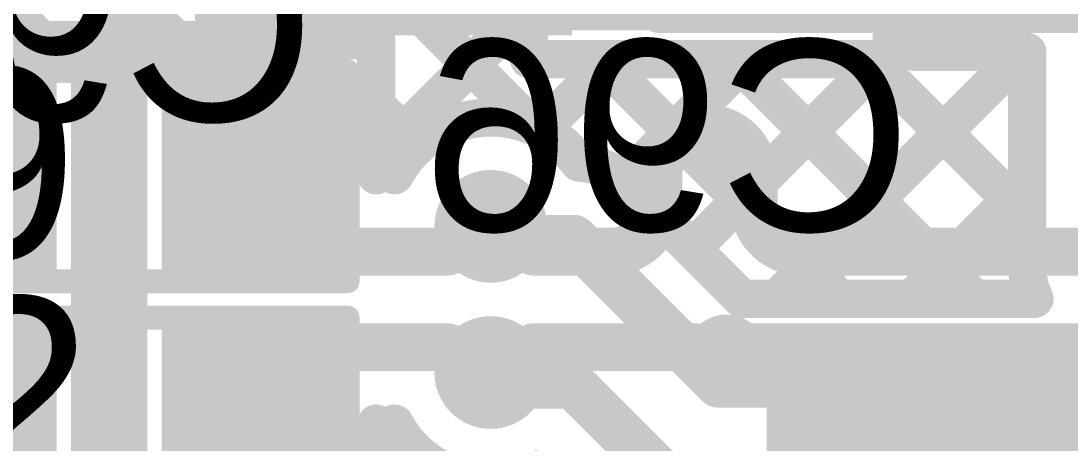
# Model space of a CAD drawing. Header units: millimetres. Extents: x -0.64 to 2.98, y -0.65 to 2.86.
# Drawn here: x 0.4636 to 0.6836, y 0.3014 to 0.39 of the extents above; entities that cross this region are included whole.
import ezdxf

# ---------------------------------------------------------------- set-up
doc = ezdxf.new("R2010")
doc.units = ezdxf.units.MM
doc.header["$MEASUREMENT"] = 0
for name, color, linetype in [('BottomLayer', 5, 'Continuous'), ('BottomOverlay', 54, 'Continuous'), ('BottomSolder', 6, 'Continuous'), ('Mechanical2', 216, 'Continuous'), ('TopLayer', 1, 'Continuous'), ('TopOverlay', 2, 'Continuous'), ('TopPaste', 8, 'Continuous'), ('TopSolder', 216, 'Continuous'), ('ViaHoleLayer', 16, 'Continuous')]:
    doc.layers.add(name, color=color, linetype=linetype)
doc.styles.add('Arial', font='', dxfattribs={"height": 0.2})
doc.styles.get('Arial').set_extended_font_data('Arial')

# ---------------------------------------------------------------- blocks, each defined once
blk = doc.blocks.new('SOLDER_BRIDGE_115')
at = {"layer": 'TopLayer'}
for points in [[(-0.045, -0.0175), (-0.045, 0.0175), (-0.015, 0.0175), (-0.015, -0.0175)], [(0.015, -0.0175), (0.015, 0.0175), (0.045, 0.0175), (0.045, -0.0175)]]:
    blk.add_hatch(color=1, dxfattribs=at).paths.add_polyline_path(points)
at = {"layer": 'TopPaste'}
for points in [[(-0.045, -0.0175), (-0.045, 0.0175), (-0.015, 0.0175), (-0.015, -0.0175)], [(0.015, -0.0175), (0.015, 0.0175), (0.045, 0.0175), (0.045, -0.0175)]]:
    blk.add_hatch(color=8, dxfattribs=at).paths.add_polyline_path(points)
at = {"layer": 'TopSolder'}
for points in [[(-0.049, -0.0215), (-0.049, 0.0215), (-0.011, 0.0215), (-0.011, -0.0215)], [(0.011, -0.0215), (0.011, 0.0215), (0.049, 0.0215), (0.049, -0.0215)]]:
    blk.add_hatch(color=216, dxfattribs=at).paths.add_polyline_path(points)
at = {"layer": 'TopOverlay', "const_width": 0.005}
for points in [[(-0.05, 0.022), (0.05, 0.022)], [(-0.05, -0.022), (-0.05, 0.022)], [(0.05, -0.022), (0.05, 0.022)], [(-0.05, -0.022), (0.05, -0.022)]]:
    blk.add_lwpolyline(points, dxfattribs=at)
at = {"layer": 'TopOverlay', "const_width": 0.0025}
for points in [[(-0.05125, 0.022, 1), (-0.04875, 0.022, 1)], [(-0.05125, 0.022, 1), (-0.04875, 0.022, 1)], [(0.04875, 0.022, 1), (0.05125, 0.022, 1)], [(0.04875, 0.022, 1), (0.05125, 0.022, 1)], [(-0.05125, -0.022, 1), (-0.04875, -0.022, 1)], [(-0.05125, -0.022, 1), (-0.04875, -0.022, 1)], [(0.04875, -0.022, 1), (0.05125, -0.022, 1)], [(0.04875, -0.022, 1), (0.05125, -0.022, 1)]]:
    blk.add_lwpolyline(points, format="xyb", close=True, dxfattribs=at)
blk = doc.blocks.new('PCM1865DBTR_289')
at = {"layer": 'TopLayer'}
blk.add_hatch(color=1, dxfattribs=at).paths.add_polyline_path([(-0.1437, 0.1437), (-0.08465, 0.1437), (-0.08465, 0.13189), (-0.1437, 0.13189)])
at = {"layer": 'TopPaste'}
blk.add_hatch(color=8, dxfattribs=at).paths.add_polyline_path([(-0.1437, 0.1437), (-0.08465, 0.1437), (-0.08465, 0.13189), (-0.1437, 0.13189)])
at = {"layer": 'TopSolder'}
for points in [[(-0.1477, 0.1477), (-0.08065, 0.1477), (-0.08065, 0.12789), (-0.1477, 0.12789)], [(-0.1477, 0.12802), (-0.08065, 0.12802), (-0.08065, 0.1082), (-0.1477, 0.1082)]]:
    blk.add_hatch(color=216, dxfattribs=at).paths.add_polyline_path(points)
at = {"layer": 'TopOverlay'}
for points, const_width in [([(-0.15257, 0.1428, 1), (-0.15978, 0.1428, 1)], 0.01), ([(-0.16228, 0.1428, 1), (-0.15728, 0.1428, 1)], 0.005), ([(-0.15507, 0.1428, 1), (-0.15007, 0.1428, 1)], 0.005)]:
    blk.add_lwpolyline(points, format="xyb", close=True, dxfattribs=dict(at, const_width=const_width))
blk = doc.blocks.new('SOLDER_BRIDGE_306')
at = {"layer": 'TopLayer'}
for points in [[(-0.045, -0.0175), (-0.045, 0.0175), (-0.015, 0.0175), (-0.015, -0.0175)], [(0.015, -0.0175), (0.015, 0.0175), (0.045, 0.0175), (0.045, -0.0175)]]:
    blk.add_hatch(color=1, dxfattribs=at).paths.add_polyline_path(points)
at = {"layer": 'TopPaste'}
for points in [[(-0.045, -0.0175), (-0.045, 0.0175), (-0.015, 0.0175), (-0.015, -0.0175)], [(0.015, -0.0175), (0.015, 0.0175), (0.045, 0.0175), (0.045, -0.0175)]]:
    blk.add_hatch(color=8, dxfattribs=at).paths.add_polyline_path(points)
at = {"layer": 'TopSolder'}
for points in [[(-0.049, -0.0215), (-0.049, 0.0215), (-0.011, 0.0215), (-0.011, -0.0215)], [(0.011, -0.0215), (0.011, 0.0215), (0.049, 0.0215), (0.049, -0.0215)]]:
    blk.add_hatch(color=216, dxfattribs=at).paths.add_polyline_path(points)
at = {"layer": 'TopOverlay', "const_width": 0.005}
for points in [[(-0.05, -0.022), (-0.05, 0.022)], [(-0.05, 0.022), (0.05, 0.022)], [(0.05, -0.022), (0.05, 0.022)], [(-0.05, -0.022), (0.05, -0.022)]]:
    blk.add_lwpolyline(points, dxfattribs=at)
at = {"layer": 'TopOverlay', "const_width": 0.0025}
for points in [[(-0.05125, 0.022, 1), (-0.04875, 0.022, 1)], [(-0.05125, 0.022, 1), (-0.04875, 0.022, 1)], [(0.04875, 0.022, 1), (0.05125, 0.022, 1)], [(0.04875, 0.022, 1), (0.05125, 0.022, 1)], [(-0.05125, -0.022, 1), (-0.04875, -0.022, 1)], [(-0.05125, -0.022, 1), (-0.04875, -0.022, 1)], [(0.04875, -0.022, 1), (0.05125, -0.022, 1)], [(0.04875, -0.022, 1), (0.05125, -0.022, 1)]]:
    blk.add_lwpolyline(points, format="xyb", close=True, dxfattribs=at)
blk = doc.blocks.new('SOLDER_BRIDGE_308')
at = {"layer": 'TopLayer'}
for points in [[(-0.045, -0.0175), (-0.045, 0.0175), (-0.015, 0.0175), (-0.015, -0.0175)], [(0.015, -0.0175), (0.015, 0.0175), (0.045, 0.0175), (0.045, -0.0175)]]:
    blk.add_hatch(color=1, dxfattribs=at).paths.add_polyline_path(points)
at = {"layer": 'TopPaste'}
for points in [[(-0.045, -0.0175), (-0.045, 0.0175), (-0.015, 0.0175), (-0.015, -0.0175)], [(0.015, -0.0175), (0.015, 0.0175), (0.045, 0.0175), (0.045, -0.0175)]]:
    blk.add_hatch(color=8, dxfattribs=at).paths.add_polyline_path(points)
at = {"layer": 'TopSolder'}
for points in [[(-0.049, -0.0215), (-0.049, 0.0215), (-0.011, 0.0215), (-0.011, -0.0215)], [(0.011, -0.0215), (0.011, 0.0215), (0.049, 0.0215), (0.049, -0.0215)]]:
    blk.add_hatch(color=216, dxfattribs=at).paths.add_polyline_path(points)
at = {"layer": 'TopOverlay', "const_width": 0.005}
for points in [[(-0.05, -0.022), (-0.05, 0.022)], [(-0.05, 0.022), (0.05, 0.022)], [(0.05, -0.022), (0.05, 0.022)], [(-0.05, -0.022), (0.05, -0.022)]]:
    blk.add_lwpolyline(points, dxfattribs=at)
at = {"layer": 'TopOverlay', "const_width": 0.0025}
for points in [[(-0.05125, 0.022, 1), (-0.04875, 0.022, 1)], [(-0.05125, 0.022, 1), (-0.04875, 0.022, 1)], [(0.04875, 0.022, 1), (0.05125, 0.022, 1)], [(0.04875, 0.022, 1), (0.05125, 0.022, 1)], [(-0.05125, -0.022, 1), (-0.04875, -0.022, 1)], [(-0.05125, -0.022, 1), (-0.04875, -0.022, 1)], [(0.04875, -0.022, 1), (0.05125, -0.022, 1)], [(0.04875, -0.022, 1), (0.05125, -0.022, 1)]]:
    blk.add_lwpolyline(points, format="xyb", close=True, dxfattribs=at)

msp = doc.modelspace()

# ---------------------------------------------------------------- hatches: boundary and pattern name
at = {"layer": 'BottomLayer'}
msp.add_hatch(color=5, dxfattribs=at).paths.add_polyline_path([(0.5, 0.387), (0.579, 0.387), (0.579, 0.446), (0.5, 0.446)])
h = msp.add_hatch(color=5, dxfattribs=at)
edge = h.paths.add_edge_path()
edge.add_arc((0.562, 0.34696), 0.01181, 0, 360)
h = msp.add_hatch(color=5, dxfattribs=at)
edge = h.paths.add_edge_path()
edge.add_arc((0.562, 0.31634), 0.01181, 0, 360)
at = {"layer": 'BottomSolder'}
h = msp.add_hatch(color=6, dxfattribs=at)
edge = h.paths.add_edge_path()
edge.add_arc((0.562, 0.34696), 0.00791, 0, 360)
h = msp.add_hatch(color=6, dxfattribs=at)
edge = h.paths.add_edge_path()
edge.add_arc((0.562, 0.31634), 0.00791, 0, 360)
at = {"layer": 'TopLayer'}
h = msp.add_hatch(color=1, dxfattribs=at)
edge = h.paths.add_edge_path()
edge.add_arc((0.562, 0.34696), 0.01181, 0, 360)
h = msp.add_hatch(color=1, dxfattribs=at)
edge = h.paths.add_edge_path()
edge.add_arc((0.562, 0.31634), 0.01181, 0, 360)
at = {"layer": 'TopSolder'}
h = msp.add_hatch(color=216, dxfattribs=at)
edge = h.paths.add_edge_path()
edge.add_arc((0.562, 0.34696), 0.00791, 0, 360)
h = msp.add_hatch(color=216, dxfattribs=at)
edge = h.paths.add_edge_path()
edge.add_arc((0.562, 0.31634), 0.00791, 0, 360)
at = {"layer": 'ViaHoleLayer'}
h = msp.add_hatch(color=16, dxfattribs=at)
edge = h.paths.add_edge_path()
edge.add_arc((0.562, 0.34696), 0.00591, 0, 360)
h = msp.add_hatch(color=16, dxfattribs=at)
edge = h.paths.add_edge_path()
edge.add_arc((0.562, 0.31634), 0.00591, 0, 360)

# ---------------------------------------------------------------- linework, layer by layer
at = {"layer": 'BottomLayer'}
for points, const_width in [([(0.687, 0.394), (0.7045, 0.4115)], 0.012), ([(0.575, 0.394), (0.687, 0.394)], 0.012), ([(0.59712, 0.35165), (0.59712, 0.35752)], 0.01), ([(0.61712, 0.35165), (0.61712, 0.35752)], 0.01), ([(0.562, 0.34696), (0.56569, 0.34696)], 0.01), ([(0.56569, 0.34696), (0.571, 0.34165)], 0.01), ([(0.571, 0.34165), (0.58212, 0.34165)], 0.01), ([(0.58212, 0.34165), (0.58712, 0.34165)], 0.01), ([(0.62712, 0.34165), (0.679, 0.34165)], 0.01), ([(0.679, 0.34165), (0.724, 0.34165)], 0.01), ([(0.56569, 0.31634), (0.571, 0.32165)], 0.01), ([(0.571, 0.32165), (0.724, 0.32165)], 0.01), ([(0.562, 0.31634), (0.56569, 0.31634)], 0.01)]:
    msp.add_lwpolyline(points, dxfattribs=dict(at, const_width=const_width))
for points, const_width in [([(0.572, 0.394, 1), (0.578, 0.394, 1)], 0.006), ([(0.684, 0.394, 1), (0.69, 0.394, 1)], 0.006), ([(0.684, 0.394, 1), (0.69, 0.394, 1)], 0.006), ([(0.59462, 0.35752, 1), (0.59962, 0.35752, 1)], 0.005), ([(0.59462, 0.35752, 1), (0.59962, 0.35752, 1)], 0.005), ([(0.61462, 0.35752, 1), (0.61962, 0.35752, 1)], 0.005), ([(0.61462, 0.35752, 1), (0.61962, 0.35752, 1)], 0.005), ([(0.59462, 0.35165, 1), (0.59962, 0.35165, 1)], 0.005), ([(0.59462, 0.35165, 1), (0.59962, 0.35165, 1)], 0.005), ([(0.61462, 0.35165, 1), (0.61962, 0.35165, 1)], 0.005), ([(0.61462, 0.35165, 1), (0.61962, 0.35165, 1)], 0.005), ([(0.5595, 0.34696, 1), (0.5645, 0.34696, 1)], 0.005), ([(0.56319, 0.34696, 1), (0.56819, 0.34696, 1)], 0.005), ([(0.56319, 0.34696, 1), (0.56819, 0.34696, 1)], 0.005), ([(0.5685, 0.34165, 1), (0.5735, 0.34165, 1)], 0.005), ([(0.5685, 0.34165, 1), (0.5735, 0.34165, 1)], 0.005), ([(0.57962, 0.34165, 1), (0.58462, 0.34165, 1)], 0.005), ([(0.57962, 0.34165, 1), (0.58462, 0.34165, 1)], 0.005), ([(0.58462, 0.34165, 1), (0.58962, 0.34165, 1)], 0.005), ([(0.58462, 0.34165, 1), (0.58962, 0.34165, 1)], 0.005), ([(0.62462, 0.34165, 1), (0.62962, 0.34165, 1)], 0.005), ([(0.62462, 0.34165, 1), (0.62962, 0.34165, 1)], 0.005), ([(0.6765, 0.34165, 1), (0.6815, 0.34165, 1)], 0.005), ([(0.6765, 0.34165, 1), (0.6815, 0.34165, 1)], 0.005), ([(0.5685, 0.32165, 1), (0.5735, 0.32165, 1)], 0.005), ([(0.5685, 0.32165, 1), (0.5735, 0.32165, 1)], 0.005), ([(0.5595, 0.31634, 1), (0.5645, 0.31634, 1)], 0.005), ([(0.56319, 0.31634, 1), (0.56819, 0.31634, 1)], 0.005), ([(0.56319, 0.31634, 1), (0.56819, 0.31634, 1)], 0.005)]:
    msp.add_lwpolyline(points, format="xyb", close=True, dxfattribs=dict(at, const_width=const_width))
at = {"layer": 'BottomLayer', "const_width": 0.01}
for points in [[(0.59712, 0.35752, -1), (0.61712, 0.35752)], [(0.59712, 0.35165, -0.414214), (0.58712, 0.34165)], [(0.62712, 0.34165, -0.414214), (0.61712, 0.35165)]]:
    msp.add_lwpolyline(points, format="xyb", dxfattribs=at)
at = {"layer": 'Mechanical2', "const_width": 0.01}
msp.add_lwpolyline([(1.75783, 2.80917, -6.230382), (0.64896, 2.81029)], format="xyb", dxfattribs=at)
at = {"layer": 'TopLayer'}
for points, const_width in [([(0.50642, 0.38596), (0.57646, 0.456)], 0.008), ([(0.43129, 0.45074), (0.49608, 0.38596)], 0.008), ([(0.57, 0.382), (0.57, 0.446)], 0.008), ([(0.646, 0.382), (0.646, 0.44238)], 0.008), ([(0.65083, 0.3835), (0.65083, 0.43712)], 0.008), ([(0.5347, 0.38596), (0.57, 0.42125)], 0.008), ([(0.437, 0.41675), (0.46779, 0.38596)], 0.008), ([(0.52647, 0.41213), (0.57045, 0.36815)], 0.008), ([(0.478, 0.38582), (0.50192, 0.40974)], 0.008), ([(0.49927, 0.41105), (0.52436, 0.38596)], 0.008), ([(0.538, 0.36097), (0.57, 0.39297)], 0.008), ([(0.646, 0.38412), (0.65083, 0.38895)], 0.008), ([(0.437, 0.38596), (0.478, 0.38596)], 0.008), ([(0.478, 0.33434), (0.478, 0.38596)], 0.008), ([(0.486, 0.38596), (0.538, 0.38596)], 0.008), ([(0.486, 0.33434), (0.486, 0.38596)], 0.008), ([(0.538, 0.35765), (0.538, 0.38596)], 0.008), ([(0.62193, 0.33176), (0.67367, 0.3835)], 0.008), ([(0.65083, 0.3835), (0.67442, 0.3835)], 0.008), ([(0.66824, 0.3835), (0.67442, 0.37732)], 0.008), ([(0.67442, 0.33861), (0.67442, 0.3835)], 0.008), ([(0.57, 0.382), (0.646, 0.382)], 0.008), ([(0.57252, 0.3672), (0.58732, 0.382)], 0.008), ([(0.58488, 0.382), (0.63512, 0.33176)], 0.008), ([(0.58997, 0.35637), (0.6156, 0.382)], 0.008), ([(0.60414, 0.34225), (0.64388, 0.382)], 0.008), ([(0.61317, 0.382), (0.66341, 0.33176)], 0.008), ([(0.64145, 0.382), (0.67442, 0.34904)], 0.008), ([(0.478, 0.37575), (0.486, 0.36775)], 0.008), ([(0.538, 0.37232), (0.54656, 0.36375)], 0.008), ([(0.478, 0.35754), (0.486, 0.36554)], 0.008), ([(0.512, 0.35496), (0.512, 0.35746)], 0.01), ([(0.512, 0.35496), (0.52531, 0.34165)], 0.01), ([(0.59074, 0.35565), (0.61463, 0.33176)], 0.008), ([(0.65022, 0.33176), (0.67442, 0.35596)], 0.008), ([(0.478, 0.34746), (0.486, 0.33946)], 0.008), ([(0.562, 0.34696), (0.56461, 0.34435)], 0.01), ([(0.56461, 0.34435), (0.57941, 0.34435)], 0.01), ([(0.57941, 0.34435), (0.60981, 0.31395)], 0.01), ([(0.52531, 0.34165), (0.553, 0.34165)], 0.01), ([(0.478, 0.32925), (0.486, 0.33725)], 0.008), ([(0.478, 0.32896), (0.478, 0.33434)], 0.008), ([(0.478, 0.32896), (0.478, 0.33434)], 0.008), ([(0.486, 0.32896), (0.486, 0.33434)], 0.008), ([(0.486, 0.32896), (0.486, 0.33434)], 0.008), ([(0.61463, 0.33176), (0.67595, 0.33176)], 0.008), ([(0.478, 0.28273), (0.478, 0.32896)], 0.008), ([(0.486, 0.28273), (0.486, 0.32896)], 0.008), ([(0.512, 0.30834), (0.52531, 0.32165)], 0.01), ([(0.52531, 0.32165), (0.553, 0.32165)], 0.01), ([(0.478, 0.31918), (0.486, 0.31118)], 0.008), ([(0.562, 0.31634), (0.56461, 0.31373)], 0.01), ([(0.65244, 0.31395), (0.65335, 0.31486)], 0.01), ([(0.56461, 0.31373), (0.57927, 0.31373)], 0.01), ([(0.57927, 0.31373), (0.61711, 0.27589)], 0.01), ([(0.60981, 0.31395), (0.65244, 0.31395)], 0.01), ([(0.478, 0.30097), (0.486, 0.30897)], 0.008), ([(0.512, 0.30584), (0.512, 0.30834)], 0.01), ([(0.538, 0.28273), (0.538, 0.30565)], 0.008)]:
    msp.add_lwpolyline(points, dxfattribs=dict(at, const_width=const_width))
for points, const_width in [([(0.568, 0.39297, 1), (0.572, 0.39297, 1)], 0.004), ([(0.64883, 0.38895, 1), (0.65283, 0.38895, 1)], 0.004), ([(0.46579, 0.38596, 1), (0.46979, 0.38596, 1)], 0.004), ([(0.476, 0.38596, 1), (0.48, 0.38596, 1)], 0.004), ([(0.476, 0.38596, 1), (0.48, 0.38596, 1)], 0.004), ([(0.476, 0.38582, 1), (0.48, 0.38582, 1)], 0.004), ([(0.484, 0.38596, 1), (0.488, 0.38596, 1)], 0.004), ([(0.484, 0.38596, 1), (0.488, 0.38596, 1)], 0.004), ([(0.49408, 0.38596, 1), (0.49808, 0.38596, 1)], 0.004), ([(0.50442, 0.38596, 1), (0.50842, 0.38596, 1)], 0.004), ([(0.52236, 0.38596, 1), (0.52636, 0.38596, 1)], 0.004), ([(0.5327, 0.38596, 1), (0.5367, 0.38596, 1)], 0.004), ([(0.536, 0.38596, 1), (0.54, 0.38596, 1)], 0.004), ([(0.536, 0.38596, 1), (0.54, 0.38596, 1)], 0.004), ([(0.644, 0.38412, 1), (0.648, 0.38412, 1)], 0.004), ([(0.64883, 0.3835, 1), (0.65283, 0.3835, 1)], 0.004), ([(0.64883, 0.3835, 1), (0.65283, 0.3835, 1)], 0.004), ([(0.66624, 0.3835, 1), (0.67024, 0.3835, 1)], 0.004), ([(0.67167, 0.3835, 1), (0.67567, 0.3835, 1)], 0.004), ([(0.67242, 0.3835, 1), (0.67642, 0.3835, 1)], 0.004), ([(0.67242, 0.3835, 1), (0.67642, 0.3835, 1)], 0.004), ([(0.568, 0.382, 1), (0.572, 0.382, 1)], 0.004), ([(0.568, 0.382, 1), (0.572, 0.382, 1)], 0.004), ([(0.58288, 0.382, 1), (0.58688, 0.382, 1)], 0.004), ([(0.58532, 0.382, 1), (0.58932, 0.382, 1)], 0.004), ([(0.61117, 0.382, 1), (0.61517, 0.382, 1)], 0.004), ([(0.6136, 0.382, 1), (0.6176, 0.382, 1)], 0.004), ([(0.63945, 0.382, 1), (0.64345, 0.382, 1)], 0.004), ([(0.64188, 0.382, 1), (0.64588, 0.382, 1)], 0.004), ([(0.644, 0.382, 1), (0.648, 0.382, 1)], 0.004), ([(0.644, 0.382, 1), (0.648, 0.382, 1)], 0.004), ([(0.67242, 0.37732, 1), (0.67642, 0.37732, 1)], 0.004), ([(0.476, 0.37575, 1), (0.48, 0.37575, 1)], 0.004), ([(0.536, 0.37232, 1), (0.54, 0.37232, 1)], 0.004), ([(0.56845, 0.36815, 1), (0.57245, 0.36815, 1)], 0.004), ([(0.484, 0.36775, 1), (0.488, 0.36775, 1)], 0.004), ([(0.57052, 0.3672, 1), (0.57452, 0.3672, 1)], 0.004), ([(0.484, 0.36554, 1), (0.488, 0.36554, 1)], 0.004), ([(0.54456, 0.36375, 1), (0.54856, 0.36375, 1)], 0.004), ([(0.536, 0.36097, 1), (0.54, 0.36097, 1)], 0.004), ([(0.57849, 0.36032, 1), (0.58249, 0.36032, 1)], 0.004), ([(0.57849, 0.36032, 1), (0.58249, 0.36032, 1)], 0.004), ([(0.57849, 0.36032, 1), (0.58249, 0.36032, 1)], 0.004), ([(0.476, 0.35754, 1), (0.48, 0.35754, 1)], 0.004), ([(0.5095, 0.35746, 1), (0.5145, 0.35746, 1)], 0.005), ([(0.536, 0.35765, 1), (0.54, 0.35765, 1)], 0.004), ([(0.53985, 0.35765, 1), (0.54385, 0.35765, 1)], 0.004), ([(0.5095, 0.35496, 1), (0.5145, 0.35496, 1)], 0.005), ([(0.5095, 0.35496, 1), (0.5145, 0.35496, 1)], 0.005), ([(0.58797, 0.35637, 1), (0.59197, 0.35637, 1)], 0.004), ([(0.58872, 0.35567, 1), (0.59272, 0.35567, 1)], 0.004), ([(0.58874, 0.35565, 1), (0.59274, 0.35565, 1)], 0.004), ([(0.58874, 0.35565, 1), (0.59274, 0.35565, 1)], 0.004), ([(0.67242, 0.35596, 1), (0.67642, 0.35596, 1)], 0.004), ([(0.67242, 0.34904, 1), (0.67642, 0.34904, 1)], 0.004), ([(0.476, 0.34746, 1), (0.48, 0.34746, 1)], 0.004), ([(0.5595, 0.34696, 1), (0.5645, 0.34696, 1)], 0.005), ([(0.56211, 0.34435, 1), (0.56711, 0.34435, 1)], 0.005), ([(0.56211, 0.34435, 1), (0.56711, 0.34435, 1)], 0.005), ([(0.57691, 0.34435, 1), (0.58191, 0.34435, 1)], 0.005), ([(0.57691, 0.34435, 1), (0.58191, 0.34435, 1)], 0.005), ([(0.52281, 0.34165, 1), (0.52781, 0.34165, 1)], 0.005), ([(0.52281, 0.34165, 1), (0.52781, 0.34165, 1)], 0.005), ([(0.5505, 0.34165, 1), (0.5555, 0.34165, 1)], 0.005), ([(0.60214, 0.34225, 1), (0.60614, 0.34225, 1)], 0.004), ([(0.484, 0.33946, 1), (0.488, 0.33946, 1)], 0.004), ([(0.484, 0.33725, 1), (0.488, 0.33725, 1)], 0.004), ([(0.67242, 0.33861, 1), (0.67642, 0.33861, 1)], 0.004), ([(0.67242, 0.33861, 1), (0.67642, 0.33861, 1)], 0.004), ([(0.67242, 0.33861, 1), (0.67642, 0.33861, 1)], 0.004), ([(0.476, 0.33434, 1), (0.48, 0.33434, 1)], 0.004), ([(0.476, 0.33434, 1), (0.48, 0.33434, 1)], 0.004), ([(0.476, 0.33434, 1), (0.48, 0.33434, 1)], 0.004), ([(0.484, 0.33434, 1), (0.488, 0.33434, 1)], 0.004), ([(0.484, 0.33434, 1), (0.488, 0.33434, 1)], 0.004), ([(0.484, 0.33434, 1), (0.488, 0.33434, 1)], 0.004), ([(0.61263, 0.33176, 1), (0.61663, 0.33176, 1)], 0.004), ([(0.61263, 0.33176, 1), (0.61663, 0.33176, 1)], 0.004), ([(0.61993, 0.33176, 1), (0.62393, 0.33176, 1)], 0.004), ([(0.63312, 0.33176, 1), (0.63712, 0.33176, 1)], 0.004), ([(0.64822, 0.33176, 1), (0.65222, 0.33176, 1)], 0.004), ([(0.66141, 0.33176, 1), (0.66541, 0.33176, 1)], 0.004), ([(0.67395, 0.33176, 1), (0.67795, 0.33176, 1)], 0.004), ([(0.67395, 0.33176, 1), (0.67795, 0.33176, 1)], 0.004), ([(0.67395, 0.33176, 1), (0.67795, 0.33176, 1)], 0.004), ([(0.476, 0.32925, 1), (0.48, 0.32925, 1)], 0.004), ([(0.476, 0.32896, 1), (0.48, 0.32896, 1)], 0.004), ([(0.476, 0.32896, 1), (0.48, 0.32896, 1)], 0.004), ([(0.476, 0.32896, 1), (0.48, 0.32896, 1)], 0.004), ([(0.484, 0.32896, 1), (0.488, 0.32896, 1)], 0.004), ([(0.484, 0.32896, 1), (0.488, 0.32896, 1)], 0.004), ([(0.484, 0.32896, 1), (0.488, 0.32896, 1)], 0.004), ([(0.52281, 0.32165, 1), (0.52781, 0.32165, 1)], 0.005), ([(0.52281, 0.32165, 1), (0.52781, 0.32165, 1)], 0.005), ([(0.5505, 0.32165, 1), (0.5555, 0.32165, 1)], 0.005), ([(0.476, 0.31918, 1), (0.48, 0.31918, 1)], 0.004), ([(0.5595, 0.31634, 1), (0.5645, 0.31634, 1)], 0.005), ([(0.65085, 0.31486, 1), (0.65585, 0.31486, 1)], 0.005), ([(0.56211, 0.31373, 1), (0.56711, 0.31373, 1)], 0.005), ([(0.56211, 0.31373, 1), (0.56711, 0.31373, 1)], 0.005), ([(0.57677, 0.31373, 1), (0.58177, 0.31373, 1)], 0.005), ([(0.57677, 0.31373, 1), (0.58177, 0.31373, 1)], 0.005), ([(0.60731, 0.31395, 1), (0.61231, 0.31395, 1)], 0.005), ([(0.60731, 0.31395, 1), (0.61231, 0.31395, 1)], 0.005), ([(0.64994, 0.31395, 1), (0.65494, 0.31395, 1)], 0.005), ([(0.64994, 0.31395, 1), (0.65494, 0.31395, 1)], 0.005), ([(0.484, 0.31118, 1), (0.488, 0.31118, 1)], 0.004), ([(0.484, 0.30897, 1), (0.488, 0.30897, 1)], 0.004), ([(0.5095, 0.30834, 1), (0.5145, 0.30834, 1)], 0.005), ([(0.5095, 0.30834, 1), (0.5145, 0.30834, 1)], 0.005), ([(0.5095, 0.30584, 1), (0.5145, 0.30584, 1)], 0.005), ([(0.536, 0.30565, 1), (0.54, 0.30565, 1)], 0.004), ([(0.53985, 0.30565, 1), (0.54385, 0.30565, 1)], 0.004), ([(0.476, 0.30097, 1), (0.48, 0.30097, 1)], 0.004)]:
    msp.add_lwpolyline(points, format="xyb", close=True, dxfattribs=dict(at, const_width=const_width))
at = {"layer": 'TopLayer', "const_width": 0.008}
for points in [[(0.54185, 0.35765, -0.555537), (0.58049, 0.36032)], [(0.58049, 0.36032, -0.181719), (0.59074, 0.35565)], [(0.58049, 0.36032, -0.181403), (0.59072, 0.35567)], [(0.67595, 0.33176, -0.110954), (0.67442, 0.33861)], [(0.67595, 0.33176, -0.110954), (0.67442, 0.33861)], [(0.57365, 0.29673, -0.4284), (0.54185, 0.30565)]]:
    msp.add_lwpolyline(points, format="xyb", dxfattribs=at)

# ---------------------------------------------------------------- block references
for name, p in [('SOLDER_BRIDGE_115', (0.64683, 0.412)), ('SOLDER_BRIDGE_308', (0.482, 0.35746)), ('PCM1865DBTR_289', (0.76752, 0.17706)), ('SOLDER_BRIDGE_306', (0.482, 0.30584))]:
    msp.add_blockref(name, p)

# ---------------------------------------------------------------- texts
at = {"layer": 'BottomOverlay', "style": 'Arial', "text_generation_flag": 2}
for s, p in [('C97', (0.52532, 0.36901)), ('C96', (0.65032, 0.34601))]:
    msp.add_text(s, height=0.04, dxfattribs=at).set_placement(p)
at = {"layer": 'TopOverlay', "style": 'Arial'}
for s, p in [('SB29', (0.33873, 0.34021)), ('SB32', (0.34179, 0.29221))]:
    msp.add_text(s, height=0.04, dxfattribs=at).set_placement(p)

doc.saveas('drawing.dxf')
